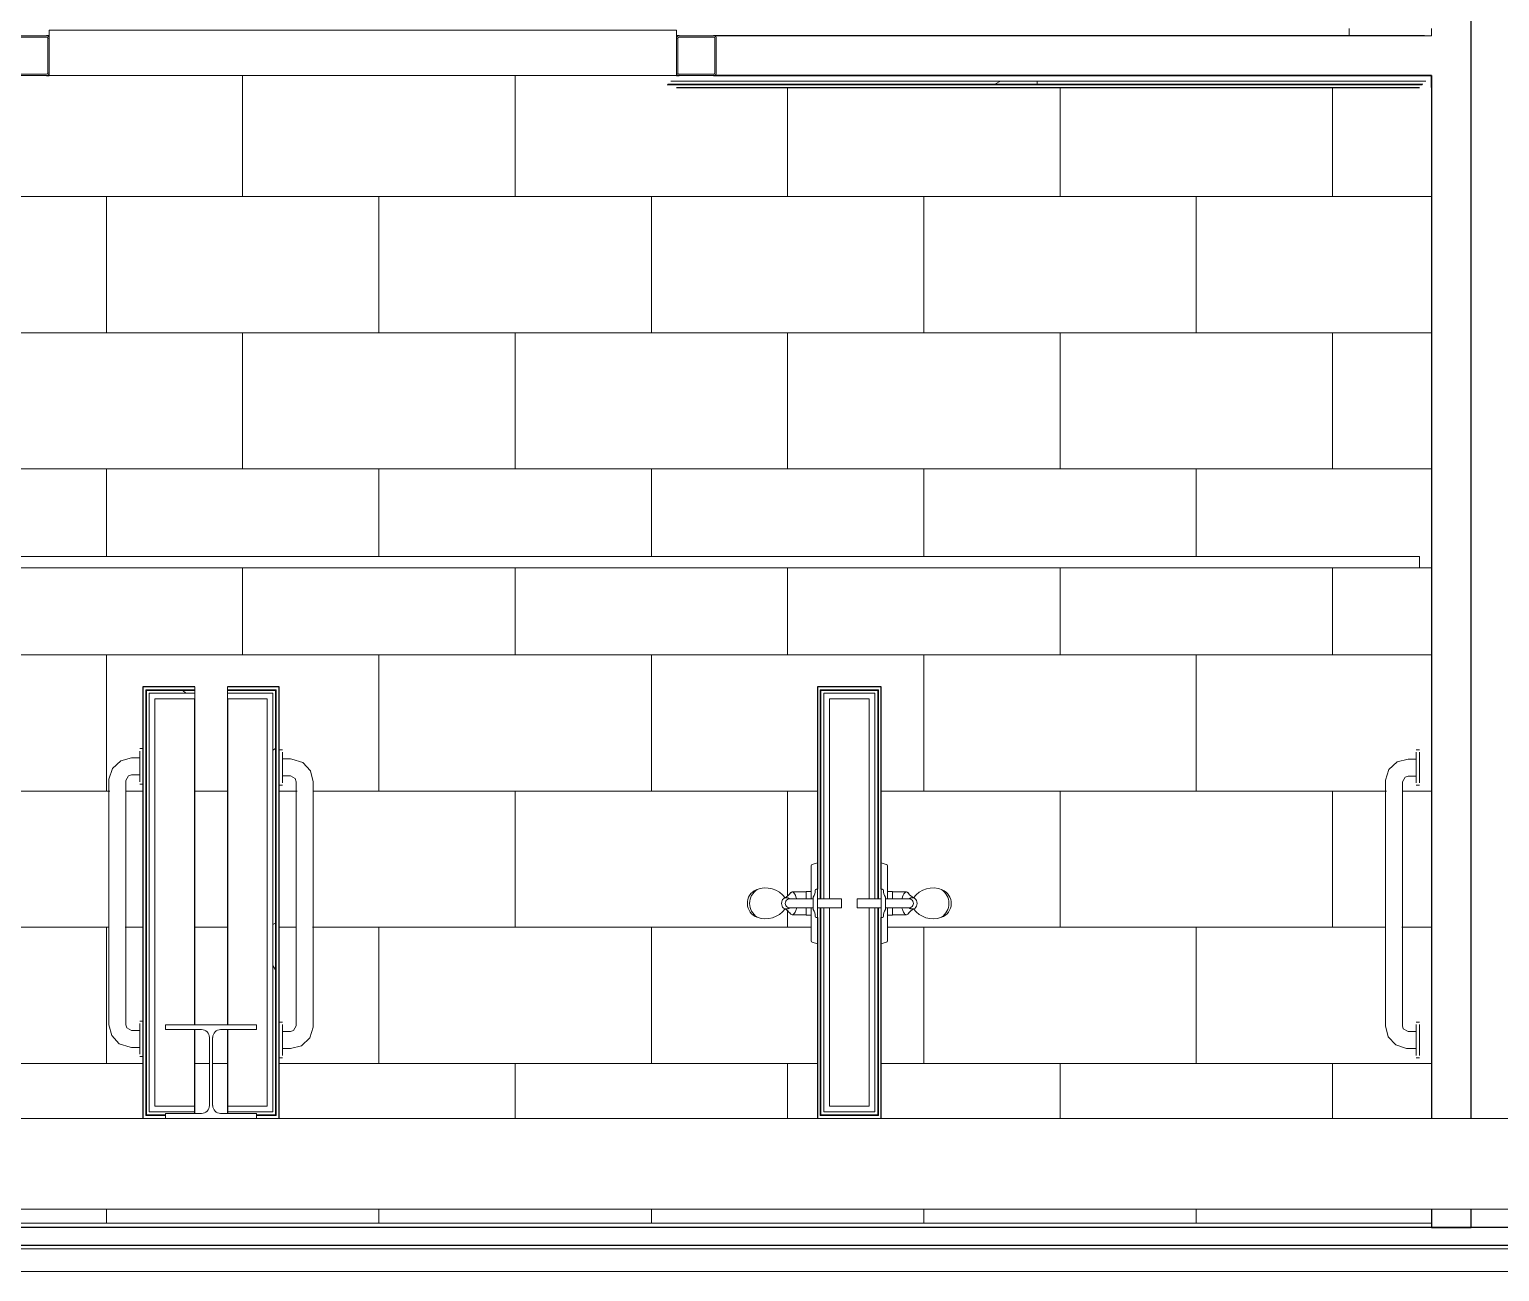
# Model space of a CAD drawing. Header units: inches. Extents: x 20001 to 27263, y -26025 to -18997.
# Drawn here: x 25385.9 to 25515.4, y -22800.8 to -22691.4 of the extents above; entities that cross this region are included whole.
import ezdxf

# ---------------------------------------------------------------- set-up
doc = ezdxf.new("R2010")
doc.units = ezdxf.units.IN
doc.header["$MEASUREMENT"] = 0
for name, color, linetype, lineweight in [('A-FLOR', 192, 'Continuous', 13), ('A-FLOR-PATT', 8, 'Continuous', 13), ('A-GENM', 13, 'Continuous', 13), ('A-WALL', 113, 'Continuous', 13), ('A-WALL-PATT', 111, 'Continuous', 25), ('I-WALL', 2, 'Continuous', 13), ('L-SITE-WALL', 31, 'Continuous', 13), ('P-SANR-FIXT', 6, 'Continuous', 13), ('Q-SPCQ', 91, 'Continuous', 13), ('S-BEAM', 12, 'Continuous', 13), ('S-COLS', 52, 'Continuous', 13)]:
    doc.layers.add(name, color=color, linetype=linetype, lineweight=lineweight)
pattern_1 = [(296.565, (38.4, 23.04), (0.00014, 153.59998), [17.173, -326.287]), (33.69, (46.08, 7.68), (0.0002, 153.6001), [27.691, -526.122]), (33.69, (199.68, 7.68), (0.0002, 153.6001), [27.691, -526.122]), (33.69, (353.28, 7.68), (0.0002, 153.6001), [27.691, -526.122]), (116.565, (69.12, 23.04), (0.00014, 153.59998), [17.173, -326.287]), (213.69, (61.44, 38.4), (0.0002, 153.6001), [27.691, -526.122]), (213.69, (215.04, 38.4), (0.0002, 153.6001), [27.691, -526.122]), (213.69, (368.64, 38.4), (0.0002, 153.6001), [27.691, -526.122]), (26.565, (99.84, 23.04), (0.00014, 153.6), [34.346, -309.114]), (26.565, (253.44, 23.04), (0.00014, 153.6), [34.346, -309.114]), (270, (130.56, 38.4), (153.6, 9e-15), [15.36, -138.24]), (225, (130.56, 23.04), (-1e-14, 153.60056), [21.722, -195.501]), (135, (115.2, 7.68), (1e-14, 153.60056), [21.722, -195.501]), (288.435, (69.12, 69.12), (0.00018, 153.600364), [24.286, -461.44]), (18.435, (76.8, 46.08), (0.0002, 153.60036), [24.286, -461.44]), (18.435, (230.4, 46.08), (0.0002, 153.60036), [24.286, -461.44]), (18.435, (384, 46.08), (0.0002, 153.60036), [24.286, -461.44]), (135, (99.84, 53.76), (1e-14, 153.60056), [21.722, -195.501]), (180, (84.48, 69.12), (-2e-14, -153.6), [15.36, -138.24]), (251.565, (30.72, 107.52), (-0.00018, 153.600364), [24.286, -461.44]), (315, (23.04, 84.48), (-1e-14, 153.60056), [21.722, -195.501]), (71.565, (38.4, 69.12), (-0.00018, 153.600364), [24.286, -461.44]), (135, (46.08, 92.16), (1e-14, 153.60056), [21.722, -195.501]), (225, (92.16, 107.52), (-1e-14, 153.60056), [21.722, -195.501]), (123.69, (76.8, 92.16), (0.00018, 153.6001), [27.691, -526.122]), (123.69, (230.4, 92.16), (0.00018, 153.6001), [27.691, -526.122]), (26.565, (61.44, 115.2), (0.00014, 153.6), [17.173, -326.287]), (26.565, (215.04, 115.2), (0.00014, 153.6), [17.173, -326.287]), (315, (76.8, 122.88), (-1e-14, 153.60056), [21.722, -195.501]), (213.69, (145.92, 145.92), (0.0002, 153.6001), [27.691, -526.122]), (213.69, (299.52, 145.92), (0.0002, 153.6001), [27.691, -526.122]), (213.69, (453.12, 145.92), (0.0002, 153.6001), [27.691, -526.122]), (296.565, (122.88, 130.56), (0.00014, 153.59998), [17.173, -326.287]), (45, (130.56, 115.2), (1e-14, 153.60056), [21.722, -195.501]), (90, (145.92, 130.56), (-153.6, 9e-15), [15.36, -138.24]), (213.69, (76.8, 153.6), (0.0002, 153.6001), [27.691, -526.122]), (213.69, (230.4, 153.6), (0.0002, 153.6001), [27.691, -526.122]), (213.69, (384, 153.6), (0.0002, 153.6001), [27.691, -526.122]), (315, (53.76, 138.24), (-1e-14, 153.60056), [10.861, -206.362]), (26.565, (61.44, 130.56), (0.00014, 153.6), [17.173, -326.287]), (26.565, (215.04, 130.56), (0.00014, 153.6), [17.173, -326.287]), (90, (76.8, 138.24), (-153.6, 9e-15), [15.36, -138.24]), (333.435, (15.36, 145.92), (-0.00014, 153.6), [17.173, -326.287]), (333.435, (168.96, 145.92), (-0.00014, 153.6), [17.173, -326.287]), (243.435, (30.72, 138.24), (-0.00014, 153.59998), [17.173, -326.287]), (161.565, (23.04, 122.88), (-0.0002, 153.60036), [24.286, -461.44]), (161.565, (176.64, 122.88), (-0.0002, 153.60036), [24.286, -461.44]), (161.565, (330.24, 122.88), (-0.0002, 153.60036), [24.286, -461.44]), (45, (0, 130.56), (1e-14, 153.60056), [21.722, -195.501]), (26.565, (7.68, 0), (0.00014, 153.6), [17.173, -326.287]), (26.565, (161.28, 0), (0.00014, 153.6), [17.173, -326.287]), (116.565, (23.04, 7.68), (0.00014, 153.59998), [17.173, -326.287]), (206.565, (15.36, 23.04), (0.00014, 153.6), [17.173, -326.287]), (206.565, (168.96, 23.04), (0.00014, 153.6), [17.173, -326.287]), (296.565, (0, 15.36), (0.00014, 153.59998), [17.173, -326.287]), (14.036, (115.2, 69.12), (0.0002, 153.6), [31.665, -601.644]), (14.036, (268.8, 69.12), (0.0002, 153.6), [31.665, -601.644]), (14.036, (422.4, 69.12), (0.0002, 153.6), [31.665, -601.644]), (14.036, (576, 69.12), (0.0002, 153.6), [31.665, -601.644]), (135, (145.92, 76.8), (1e-14, 153.60056), [21.722, -195.501]), (198.435, (130.56, 92.16), (0.0002, 153.60036), [24.286, -461.44]), (198.435, (284.16, 92.16), (0.0002, 153.60036), [24.286, -461.44]), (198.435, (437.76, 92.16), (0.0002, 153.60036), [24.286, -461.44]), (296.565, (107.52, 84.48), (0.00014, 153.59998), [17.173, -326.287]), (333.435, (7.68, 46.08), (-0.00014, 153.6), [17.173, -326.287]), (333.435, (161.28, 46.08), (-0.00014, 153.6), [17.173, -326.287]), (45, (23.04, 38.4), (1e-14, 153.60056), [10.861, -206.362]), (116.565, (30.72, 46.08), (0.00014, 153.59998), [17.173, -326.287]), (225, (23.04, 61.44), (-1e-14, 153.60056), [21.722, -195.501])]

# ---------------------------------------------------------------- blocks, each defined once
blk = doc.blocks.new('817_Grab_Bars - 8170-001240-25748-Site Plan - Phase 1')
at = {"layer": 'Q-SPCQ', "color": 7}
for p, q in [((25395.61, -22755.55), (25394.89, -22755.55)), ((25395.89, -22754.73), (25395.61, -22754.73)), ((25395.61, -22756.3), (25395.61, -22754.94)), ((25395.61, -22757.65), (25395.61, -22756.3)), ((25392.89, -22757.55), (25392.89, -22779.05)), ((25394.39, -22779.05), (25394.39, -22757.55)), ((25394.89, -22757.05), (25395.61, -22757.05)), ((25395.61, -22757.86), (25395.89, -22757.86)), ((25395.89, -22778.73), (25395.61, -22778.73)), ((25395.61, -22780.3), (25395.61, -22778.94)), ((25395.61, -22779.55), (25394.89, -22779.55)), ((25395.61, -22781.65), (25395.61, -22780.3)), ((25394.89, -22781.05), (25395.61, -22781.05)), ((25395.61, -22781.86), (25395.89, -22781.86))]:
    blk.add_line(p, q, dxfattribs=at)
at = {"layer": 'Q-SPCQ', "color": 7, "flags": 128}
for points in [[(25394.89, -22755.55), (25393.93, -22755.79), (25393.2, -22756.47), (25392.89, -22757.41), (25392.89, -22757.55)], [(25394.39, -22757.55), (25394.62, -22757.13), (25394.89, -22757.05)], [(25392.89, -22779.05), (25393.14, -22780.01), (25393.81, -22780.73), (25394.76, -22781.04), (25394.89, -22781.05)], [(25394.89, -22779.55), (25394.47, -22779.32), (25394.39, -22779.05)]]:
    blk.add_lwpolyline(points, dxfattribs=at)
blk = doc.blocks.new('817_Grab_Bars - 8170-001240-V52-Site Plan - Phase 1')
at = {"layer": 'Q-SPCQ', "color": 7}
for p, q in [((25508.05, -22755.65), (25507.33, -22755.65)), ((25508.33, -22754.83), (25508.05, -22754.83)), ((25508.05, -22756.4), (25508.05, -22755.04)), ((25508.33, -22755.04), (25508.33, -22756.4)), ((25508.05, -22757.75), (25508.05, -22756.4)), ((25508.33, -22756.4), (25508.33, -22757.75)), ((25505.33, -22757.65), (25505.33, -22779.15)), ((25506.83, -22779.15), (25506.83, -22757.65)), ((25507.33, -22757.15), (25508.05, -22757.15)), ((25508.05, -22757.96), (25508.33, -22757.96)), ((25508.33, -22778.83), (25508.05, -22778.83)), ((25508.05, -22780.4), (25508.05, -22779.04)), ((25508.33, -22779.04), (25508.33, -22780.4)), ((25508.05, -22779.65), (25507.33, -22779.65)), ((25507.33, -22781.15), (25508.05, -22781.15)), ((25508.05, -22781.75), (25508.05, -22780.4)), ((25508.33, -22780.4), (25508.33, -22781.75)), ((25508.05, -22781.96), (25508.33, -22781.96))]:
    blk.add_line(p, q, dxfattribs=at)
at = {"layer": 'Q-SPCQ', "color": 7, "flags": 128}
for points in [[(25507.33, -22755.65), (25506.37, -22755.89), (25505.64, -22756.57), (25505.33, -22757.51), (25505.33, -22757.65)], [(25506.83, -22757.65), (25507.06, -22757.23), (25507.33, -22757.15)], [(25505.33, -22779.15), (25505.57, -22780.11), (25506.25, -22780.83), (25507.19, -22781.14), (25507.33, -22781.15)], [(25507.33, -22779.65), (25506.91, -22779.42), (25506.83, -22779.15)]]:
    blk.add_lwpolyline(points, dxfattribs=at)
blk = doc.blocks.new('Shower Tile Threshold - Shower Tile Threshold-390141-Site Plan - Phase 1')
at = {"layer": 'A-GENM', "color": 7}
for p, q in [((-43.25, -5.8), (-43.25, -5.5)), ((-43.25, -6), (-43.25, -5.8)), ((-43.25, -6), (12, -6)), ((12, -5.5), (12, -5.8)), ((12, -5.8), (12, -6))]:
    blk.add_line(p, q, dxfattribs=at)
blk = doc.blocks.new('Shower-Unit-Zurn-Z7301-SS-MT-DV2P-HW - Z7301-SS-MT-DV2P-HW-V64-Site Plan - Phase 1')
at = {"layer": 'P-SANR-FIXT', "color": 7}
for p, q in [((0.4, 2.13), (-0.4, 2.13)), ((-0.4, 2.13), (-0.4, 0)), ((0.4, 0), (0.4, 2.13)), ((-0.4, 0), (-1.24, 0)), ((-1.24, 0), (-1.24, -0.1)), ((-0.4, 0), (0.4, 0)), ((1.24, 0), (0.4, 0)), ((1.24, -0.1), (1.24, 0)), ((-3.56, 0), (-3.43, -0.45)), ((-3.31, -0.54), (-1.03, -0.54)), ((-1.03, -0.54), (-0.4, -0.54)), ((-1.03, -0.54), (-1.03, -0.99)), ((-1.03, -0.99), (-1, -0.99)), ((-1, -0.99), (-0.4, -0.99)), ((-1, -0.99), (-1, -2.23)), ((-0.55, -0.38), (-0.4, -0.38)), ((-0.4, -0.38), (-0.4, -2.46)), ((-0.4, -0.38), (0.4, -0.38)), ((0.4, -2.46), (0.4, -0.38)), ((0.4, -0.38), (0.55, -0.38)), ((0.4, -0.54), (1.03, -0.54)), ((0.4, -0.99), (1, -0.99)), ((1, -2.23), (1, -0.99)), ((1, -0.99), (1.03, -0.99)), ((1.03, -0.99), (1.03, -0.54)), ((1.03, -0.54), (3.31, -0.54)), ((3.43, -0.45), (3.56, 0)), ((-0.48, -2.64), (-0.48, -2.84)), ((0.48, -2.84), (0.48, -2.64))]:
    blk.add_line(p, q, dxfattribs=at)
for centre, radius, start, end in [((-3.31, -0.42), 0.125, 196, 270), ((-1.14, -0.1), 0.0945, 180, 270), ((-1.14, -1.21), 1.02, 54.522, 90), ((1.14, -1.21), 1.02, 90, 125.478), ((1.14, -0.1), 0.0945, 270, 360), ((3.31, -0.42), 0.125, 270, 344), ((-0.63, -2.12), 0.388, 197.5027, 230.4973), ((-2.26, -4.09), 2.18, 35.18, 50.4973), ((2.26, -4.09), 2.18, 129.5027, 144.8141), ((0.63, -2.12), 0.388, 309.5027, 342.4973), ((0.79, -4.57), 2.15, 126.1534, 200.0175), ((-0.79, -4.57), 2.15, 337.8261, 53.8466), ((0, -4.86), 1.31, 200.0175, 336.4181), ((0, -4.51), 1.46, 212.9208, 327.0792)]:
    blk.add_arc(centre, radius, start, end, dxfattribs=at)
for centre, major_axis, ratio, start_param, end_param in [((0, -2.46), (-0.4, 0), 0.941821, 0, 3.141593), ((-0.11, -2.15), (-1.11, 0.08), 0.351489, 2.831356, 4.247568), ((0, -2.84), (-0.476, 0), 0.662364, 0, 3.141593)]:
    blk.add_ellipse(centre, major_axis=major_axis, ratio=ratio, start_param=start_param, end_param=end_param, dxfattribs=at)
blk.add_open_spline([(-0.42, -1.83), (-0.46, -1.84), (-0.57, -1.87), (-0.78, -1.95), (-0.96, -2.08), (-1.02, -2.22), (-0.98, -2.3), (-0.94, -2.34)], degree=3, knots=[0.0572746, 0.0572746, 0.0572746, 0.0572746, 0.1428571, 0.2857143, 0.5714286, 0.7857143, 1, 1, 1, 1], dxfattribs=at)
for points in [[(-0.4, -2.46), (-0.42, -2.48), (-0.44, -2.52), (-0.47, -2.58), (-0.48, -2.62), (-0.48, -2.64)], [(0.48, -2.64), (0.48, -2.62), (0.47, -2.58), (0.44, -2.52), (0.42, -2.48), (0.4, -2.46)]]:
    blk.add_open_spline(points, degree=3, dxfattribs=at)
blk = doc.blocks.new('Shower-Unit-Zurn-Z7301-SS-MT-DV2P-HW - Z7301-SS-MT-DV2P-HW-V65-Site Plan - Phase 1')
at = {"layer": 'P-SANR-FIXT', "color": 7}
for p, q in [((-0.48, 2.64), (-0.48, 2.84)), ((0.48, 2.84), (0.48, 2.64)), ((-1, 0.99), (-1, 2.23)), ((-0.4, 0.38), (-0.4, 2.46)), ((0.4, 2.46), (0.4, 0.38)), ((1, 2.23), (1, 0.99)), ((-3.56, 0), (-3.43, 0.45)), ((-3.31, 0.54), (-1.03, 0.54)), ((-1.24, 0), (-1.24, 0.1)), ((-1.03, 0.99), (-1, 0.99)), ((-1.03, 0.54), (-1.03, 0.99)), ((-1.03, 0.54), (-0.4, 0.54)), ((-1, 0.99), (-0.4, 0.99)), ((-0.55, 0.38), (-0.4, 0.38)), ((-0.4, 0.38), (0.4, 0.38)), ((0.4, 0.99), (1, 0.99)), ((0.4, 0.54), (1.03, 0.54)), ((0.4, 0.38), (0.55, 0.38)), ((1, 0.99), (1.03, 0.99)), ((1.03, 0.99), (1.03, 0.54)), ((1.03, 0.54), (3.31, 0.54)), ((1.24, 0.1), (1.24, 0)), ((3.43, 0.45), (3.56, 0)), ((-0.4, 0), (-1.24, 0)), ((-0.4, -2.13), (-0.4, 0)), ((-0.4, 0), (0.4, 0)), ((0.4, 0), (0.4, -2.13)), ((1.24, 0), (0.4, 0)), ((0.4, -2.13), (-0.4, -2.13))]:
    blk.add_line(p, q, dxfattribs=at)
for centre, radius, start, end in [((0.79, 4.57), 2.15, 159.9825, 233.8466), ((0, 4.86), 1.31, 23.5819, 159.9825), ((0, 4.51), 1.46, 32.9208, 147.0792), ((-0.79, 4.57), 2.15, 306.1534, 22.1739), ((-2.26, 4.09), 2.18, 309.5027, 324.82), ((2.26, 4.09), 2.18, 215.1859, 230.4973), ((-0.63, 2.12), 0.388, 129.5027, 162.4973), ((0.63, 2.12), 0.388, 17.5027, 50.4973), ((-3.31, 0.42), 0.125, 90, 164), ((-1.14, 0.1), 0.0945, 90, 180), ((-1.14, 1.21), 1.02, 270, 305.478), ((1.14, 1.21), 1.02, 234.522, 270), ((1.14, 0.1), 0.0945, 0, 90), ((3.31, 0.42), 0.125, 16, 90)]:
    blk.add_arc(centre, radius, start, end, dxfattribs=at)
for centre, major_axis, ratio, start_param, end_param in [((0, 2.84), (0.476, 0), 0.662364, 0, 3.141593), ((0, 2.46), (0.4, 0), 0.941821, 0, 3.141593), ((-0.11, 2.15), (1.11, 0.08), 0.351489, 5.17721, 6.593422)]:
    blk.add_ellipse(centre, major_axis=major_axis, ratio=ratio, start_param=start_param, end_param=end_param, dxfattribs=at)
for points in [[(-0.4, 2.46), (-0.42, 2.48), (-0.44, 2.52), (-0.47, 2.58), (-0.48, 2.62), (-0.48, 2.64)], [(0.48, 2.64), (0.48, 2.62), (0.47, 2.58), (0.44, 2.52), (0.42, 2.48), (0.4, 2.46)]]:
    blk.add_open_spline(points, degree=3, dxfattribs=at)
blk.add_open_spline([(-0.42, 1.83), (-0.46, 1.84), (-0.57, 1.87), (-0.78, 1.95), (-0.96, 2.08), (-1.02, 2.22), (-0.98, 2.3), (-0.94, 2.34)], degree=3, knots=[0.0572746, 0.0572746, 0.0572746, 0.0572746, 0.1428571, 0.2857143, 0.5714286, 0.7857143, 1, 1, 1, 1], dxfattribs=at)
blk = doc.blocks.new('HSS-Hollow Structural Section-Column - HSS3-1_2X3-1_2X1_8-350765-Site Plan - Phase 1')
at = {"layer": 'S-COLS', "color": 50, "lineweight": 15}
for p, q in [((-1.75, 1.518), (-1.75, -1.518)), ((-1.634, -1.518), (-1.634, 1.518)), ((1.518, 1.75), (-1.518, 1.75)), ((-1.518, 1.634), (1.518, 1.634)), ((1.634, 1.518), (1.634, -1.518)), ((1.75, -1.518), (1.75, 1.518)), ((1.518, -1.634), (-1.518, -1.634)), ((-1.518, -1.75), (1.518, -1.75))]:
    blk.add_line(p, q, dxfattribs=at)
for centre, radius, start, end in [((-1.518, 1.518), 0.232, 90, 180), ((-1.518, 1.518), 0.116, 90, 180), ((1.518, 1.518), 0.232, 360, 90), ((1.518, 1.518), 0.116, 0, 90), ((-1.518, -1.518), 0.232, 180, 270), ((-1.518, -1.518), 0.116, 180, 270), ((1.518, -1.518), 0.232, 270, 360), ((1.518, -1.518), 0.116, 270, 360)]:
    blk.add_arc(centre, radius, start, end, dxfattribs=at)
blk = doc.blocks.new('HSS-Hollow Structural Section-Column - HSS3-1_2X3-1_2X1_8-V67-Site Plan - Phase 1')
at = {"layer": 'S-COLS', "color": 50, "lineweight": 15}
for p, q in [((-1.75, 1.518), (-1.75, -1.518)), ((-1.634, -1.518), (-1.634, 1.518)), ((1.518, 1.75), (-1.518, 1.75)), ((-1.518, 1.634), (1.518, 1.634)), ((1.634, 1.518), (1.634, -1.518)), ((1.75, -1.518), (1.75, 1.518)), ((1.518, -1.634), (-1.518, -1.634)), ((-1.518, -1.75), (1.518, -1.75))]:
    blk.add_line(p, q, dxfattribs=at)
for centre, radius, start, end in [((-1.518, 1.518), 0.232, 90, 180), ((-1.518, 1.518), 0.116, 90, 180), ((1.518, 1.518), 0.232, 360, 90), ((1.518, 1.518), 0.116, 0, 90), ((-1.518, -1.518), 0.232, 180, 270), ((-1.518, -1.518), 0.116, 180, 270), ((1.518, -1.518), 0.232, 270, 360), ((1.518, -1.518), 0.116, 270, 360)]:
    blk.add_arc(centre, radius, start, end, dxfattribs=at)
blk = doc.blocks.new('Locker Rooms and Restrooms_rvt-1-Site Plan - Phase 1')
at = {"layer": 'A-FLOR-PATT', "lineweight": 9}
h = blk.add_hatch(dxfattribs=at)
h.set_pattern_fill('FP_30', color=27, style=0, pattern_type=2)
h.set_pattern_definition([(180, (25404.64, -22730.126), (48, -23.996), [48, 0, 0, 0]), (270, (25380.64, -22718.13), (48, 3e-15), [11.998, -11.998]), (270, (25392.64, -22730.126), (48, 3e-15), [11.998, -11.998]), (270, (25368.64, -22730.126), (48, 3e-15), [11.998, -11.998]), (180, (25404.64, -22742.124), (48, -23.996), [48, 0, 0, 0]), (270, (25356.64, -22718.13), (48, 3e-15), [11.998, -11.998])])
h.paths.add_polyline_path([(25509.39, -22738.8), (25509.39, -22695.93), (25508.89, -22695.93), (25508.89, -22696.18), (25508.58, -22696.24), (25508.58, -22696.49), (25442.08, -22696.49), (25442.14, -22696.24), (25442.39, -22696.18), (25442.39, -22695.93), (25442.89, -22695.93), (25442.89, -22695.43), (25307.83, -22695.43), (25307.83, -22738.8), (25308.2, -22738.8), (25308.2, -22737.8), (25508.33, -22737.8), (25508.33, -22738.8)], flags=0)
h = blk.add_hatch(dxfattribs=at)
h.set_pattern_fill('FP_29', color=27, style=0, pattern_type=2)
h.set_pattern_definition([(0, (25404.64, -22758.5), (-48, 23.995), [48, 0, 0, 0]), (90, (25428.64, -22770.497), (-48, 3e-15), [11.997, -11.997]), (90, (25416.64, -22758.5), (-48, 3e-15), [11.997, -11.997]), (90, (25440.64, -22758.5), (-48, 3e-15), [11.997, -11.997]), (0, (25404.64, -22746.502), (-48, 23.995), [48, 0, 0, 0]), (90, (25452.64, -22770.497), (-48, 3e-15), [11.997, -11.997])])
h.paths.add_polyline_path([(25354.76, -22796.55), (25509.39, -22796.55), (25509.39, -22795.3), (25348.52, -22795.3), (25348.52, -22796.55), (25354.66, -22796.55)], flags=0)
h.paths.add_polyline_path([(25393.89, -22780.24), (25394.23, -22780.24), (25394.16, -22780.05), (25393.89, -22780.08)], flags=0)
h.paths.add_polyline_path([(25393.7, -22756.55), (25393.7, -22756.89), (25393.87, -22756.87), (25393.85, -22756.55), (25393.73, -22756.55)], flags=0)
h.paths.add_polyline_path([(25396.14, -22749.29), (25396.2, -22749.6), (25396.2, -22749.54)], flags=0)
h.paths.add_polyline_path([(25409.89, -22756.46), (25409.55, -22756.46), (25409.62, -22756.64), (25409.89, -22756.61)], flags=0)
h.paths.add_polyline_path([(25410.08, -22780.14), (25410.08, -22779.8), (25409.91, -22779.82), (25409.93, -22780.15), (25410.05, -22780.14)], flags=0)
h.paths.add_polyline_path([(25455.55, -22749.29), (25455.62, -22749.6), (25455.61, -22749.54)], flags=0)
h.paths.add_polyline_path([(25344.45, -22749.29), (25344.53, -22749.6), (25344.52, -22749.54)], flags=0)
h.paths.add_polyline_path([(25348.52, -22787.3), (25395.89, -22787.3), (25395.89, -22781.65), (25395.61, -22781.65), (25395.61, -22780.95), (25394.89, -22780.95), (25394.89, -22780.67), (25394.29, -22780.71), (25394.13, -22780.59), (25393.82, -22780.17), (25393.42, -22779.76), (25393.27, -22779.87), (25393.11, -22779.73), (25393.17, -22779.39), (25392.99, -22779.05), (25392.89, -22779.05), (25392.99, -22757.55), (25393.27, -22757.55), (25393.2, -22757.12), (25393.35, -22756.78), (25393.73, -22756.52), (25394.17, -22756.07), (25394.03, -22755.96), (25394.29, -22755.8), (25394.55, -22755.83), (25395.61, -22755.65), (25395.61, -22754.94), (25395.89, -22754.94), (25395.89, -22749.29), (25400.45, -22749.29), (25400.45, -22779.05), (25403.33, -22779.05), (25403.33, -22749.29), (25407.89, -22749.29), (25407.89, -22755.04), (25408.17, -22755.04), (25408.17, -22755.75), (25408.89, -22755.75), (25408.89, -22756.02), (25409.49, -22755.98), (25409.66, -22756.11), (25409.96, -22756.52), (25410.36, -22756.93), (25410.52, -22756.83), (25410.67, -22756.96), (25410.61, -22757.31), (25410.79, -22757.65), (25410.89, -22757.65), (25410.79, -22779.15), (25410.52, -22779.15), (25410.58, -22779.58), (25410.43, -22779.91), (25410.05, -22780.17), (25409.61, -22780.62), (25409.75, -22780.73), (25409.49, -22780.9), (25409.23, -22780.87), (25408.17, -22781.05), (25408.17, -22781.75), (25407.89, -22781.75), (25407.89, -22787.3), (25455.3, -22787.3), (25455.3, -22771.92), (25454.76, -22771.67), (25454.76, -22769.39), (25452.83, -22769.18), (25452.46, -22768.84), (25451.75, -22769.44), (25451.31, -22769.62), (25450.84, -22769.7), (25450.37, -22769.67), (25449.64, -22769.39), (25449.29, -22768.99), (25449.17, -22768.71), (25449.25, -22767.8), (25449.71, -22767.28), (25449.99, -22767.14), (25450.84, -22767), (25451.75, -22767.26), (25452.61, -22767.76), (25453.06, -22767.36), (25454.76, -22767.33), (25454.76, -22765.05), (25455.3, -22764.8), (25455.3, -22749.29), (25460.92, -22749.29), (25460.92, -22764.8), (25461.46, -22765.05), (25461.46, -22767.33), (25463.39, -22767.54), (25463.76, -22767.88), (25464.47, -22767.26), (25465.38, -22767), (25466.31, -22767.16), (25466.8, -22767.53), (25467.06, -22768.09), (25466.93, -22768.99), (25466.51, -22769.45), (25465.85, -22769.67), (25465.38, -22769.7), (25464.91, -22769.62), (25464.24, -22769.3), (25463.87, -22768.96), (25463.74, -22768.84), (25463.15, -22769.35), (25461.46, -22769.39), (25461.46, -22771.67), (25460.92, -22771.92), (25460.92, -22787.3), (25509.39, -22787.3), (25509.39, -22738.8), (25307.83, -22738.8), (25307.83, -22767.42), (25308.2, -22767.33), (25308.2, -22764.8), (25308.74, -22765.05), (25308.83, -22760.73), (25308.58, -22760.73), (25308.58, -22761.11), (25308.2, -22761.11), (25308.2, -22759.61), (25308.58, -22759.61), (25308.58, -22759.98), (25309.7, -22759.92), (25309.7, -22759.63), (25309.57, -22758.86), (25309.7, -22758.86), (25309.79, -22755.37), (25310.95, -22755.37), (25310.95, -22760.08), (25311.39, -22760.11), (25311.44, -22760.11), (25311.49, -22759.98), (25311.71, -22759.92), (25311.82, -22759.87), (25313.05, -22759.75), (25314.96, -22759.88), (25315.79, -22759.49), (25316.25, -22759.43), (25316.96, -22759.04), (25317.73, -22758.98), (25318.52, -22759.42), (25318.77, -22760.03), (25318.77, -22760.69), (25318.52, -22761.3), (25318.4, -22761.45), (25317.73, -22761.74), (25316.96, -22761.68), (25314.41, -22760.73), (25313.05, -22760.97), (25311.82, -22760.85), (25311.39, -22760.73), (25310.95, -22760.73), (25311.04, -22767.88), (25311.89, -22767.11), (25313.59, -22767.16), (25314.08, -22767.53), (25314.34, -22768.09), (25314.21, -22768.99), (25313.79, -22769.45), (25313.13, -22769.67), (25312.66, -22769.7), (25311.7, -22769.55), (25311.7, -22769.41), (25311.15, -22768.96), (25310.95, -22768.9), (25310.87, -22781.62), (25309.7, -22781.62), (25309.7, -22769.35), (25309.53, -22769.35), (25309.33, -22769.53), (25309.33, -22772.86), (25308.58, -22772.86), (25308.58, -22773.11), (25308.2, -22773.11), (25308.2, -22769.3), (25307.83, -22769.39), (25307.83, -22786.55), (25345.27, -22786.55), (25345.27, -22785.74), (25344.52, -22785.74), (25344.45, -22785.49), (25344.2, -22785.49), (25344.2, -22780.03), (25344.03, -22780.03), (25344.03, -22779.04), (25342.79, -22779.04), (25342.79, -22785.12), (25342.54, -22785.37), (25327.5, -22785.37), (25327.5, -22785.49), (25324.9, -22785.49), (25324.9, -22785.37), (25322.69, -22785.34), (25322.09, -22784.87), (25321.95, -22784.37), (25321.9, -22783.99), (25312.08, -22783.91), (25312.08, -22782.74), (25321.95, -22782.74), (25321.95, -22773.01), (25322.24, -22772.31), (25322.69, -22772.05), (25322.95, -22772.01), (25328.1, -22771.93), (25328.38, -22771.58), (25328.4, -22771.42), (25328.43, -22753.11), (25328.69, -22752.66), (25329.39, -22752.37), (25342.54, -22752.37), (25342.79, -22752.62), (25342.79, -22758.58), (25344.03, -22758.58), (25344.03, -22757.59), (25344.2, -22757.59), (25344.2, -22749.29), (25349.83, -22749.29), (25349.83, -22764.8), (25350.37, -22765.05), (25350.37, -22767.33), (25352.29, -22767.54), (25352.66, -22767.88), (25353.37, -22767.26), (25354.28, -22767), (25355.21, -22767.16), (25355.7, -22767.53), (25355.97, -22768.09), (25355.83, -22768.99), (25355.41, -22769.45), (25354.76, -22769.67), (25354.28, -22769.7), (25353.81, -22769.62), (25353.14, -22769.3), (25352.78, -22768.96), (25352.65, -22768.84), (25352.06, -22769.35), (25350.37, -22769.39), (25350.37, -22771.67), (25349.83, -22771.92), (25349.83, -22785.49), (25349.52, -22785.49), (25349.52, -22785.74), (25348.77, -22785.8), (25348.77, -22786.55), (25348.52, -22786.55)], flags=0)
h.paths.add_polyline_path([(25460.67, -22787.3), (25460.61, -22786.99), (25460.61, -22787.05)], flags=0)
h.paths.add_polyline_path([(25455.55, -22787.3), (25455.61, -22787.05), (25455.55, -22787.07)], flags=0)
h.paths.add_polyline_path([(25407.64, -22787.3), (25407.58, -22786.99), (25407.58, -22787.05)], flags=0)
h.paths.add_polyline_path([(25396.14, -22787.3), (25396.2, -22787.05), (25396.14, -22787.07)], flags=0)
h.paths.add_polyline_path([(25403.33, -22786.87), (25403.33, -22779.49), (25402.73, -22779.49), (25402.24, -22779.69), (25402.03, -22780.18), (25402.14, -22786.42), (25402.24, -22786.67), (25402.73, -22786.87)], flags=0)
h.paths.add_polyline_path([(25400.45, -22786.87), (25401.05, -22786.87), (25401.54, -22786.67), (25401.75, -22786.18), (25401.64, -22779.93), (25401.54, -22779.69), (25401.05, -22779.49), (25400.45, -22779.49), (25400.45, -22786.74)], flags=0)
h.paths.add_polyline_path([(25311.04, -22785.49), (25309.9, -22785.49), (25309.9, -22785.24), (25310.6, -22785.24), (25310.66, -22784.24), (25311.81, -22784.24), (25311.81, -22785.24), (25312.5, -22785.24), (25312.5, -22785.49), (25311.07, -22785.49)], flags=0)
h.paths.add_polyline_path([(25311.29, -22783.81), (25311.17, -22783.61), (25311.41, -22783.35), (25311.59, -22783.37), (25311.58, -22783.49), (25311.34, -22783.72), (25311.3, -22783.81)], flags=0)
h.paths.add_polyline_path([(25308.2, -22783.79), (25308.2, -22781.19), (25308.45, -22781.19), (25308.45, -22781.89), (25309.45, -22781.95), (25309.45, -22783.09), (25308.45, -22783.2), (25308.45, -22783.79)], flags=0)
h.paths.add_polyline_path([(25310, -22782.57), (25309.97, -22782.35), (25310.2, -22782.12), (25310.33, -22782.1), (25310.41, -22782.16), (25310.08, -22782.52), (25310.02, -22782.56)], flags=0)
h.paths.add_polyline_path([(25506.33, -22780.34), (25506.67, -22780.34), (25506.6, -22780.15), (25506.33, -22780.18)], flags=0)
h.paths.add_polyline_path([(25506.14, -22756.65), (25506.14, -22756.99), (25506.31, -22756.97), (25506.29, -22756.65), (25506.16, -22756.65)], flags=0)
h.paths.add_polyline_path([(25508.33, -22781.75), (25508.05, -22781.75), (25508.05, -22781.05), (25507.33, -22781.05), (25507.33, -22780.77), (25506.73, -22780.81), (25506.56, -22780.68), (25506.26, -22780.27), (25505.86, -22779.86), (25505.7, -22779.96), (25505.55, -22779.83), (25505.61, -22779.49), (25505.43, -22779.15), (25505.33, -22779.15), (25505.43, -22757.65), (25505.7, -22757.65), (25505.63, -22757.22), (25505.79, -22756.88), (25506.16, -22756.62), (25506.61, -22756.17), (25506.47, -22756.06), (25506.74, -22755.9), (25506.99, -22755.93), (25508.05, -22755.75), (25508.05, -22755.04), (25508.33, -22755.04), (25508.33, -22757.75), (25508.05, -22757.65), (25508.05, -22757.05), (25507.33, -22757.05), (25507.33, -22756.59), (25506.97, -22756.59), (25506.8, -22756.75), (25506.48, -22757.01), (25506.27, -22757.29), (25506.16, -22757.33), (25506.38, -22757.65), (25506.83, -22757.75), (25506.73, -22779.15), (25506.27, -22779.15), (25506.27, -22779.51), (25506.38, -22779.54), (25506.69, -22779.99), (25506.97, -22780.2), (25507.01, -22780.31), (25507.33, -22780.1), (25507.33, -22779.75), (25508.05, -22779.75), (25508.05, -22779.04), (25508.33, -22779.15), (25508.33, -22781.46)], flags=0)
h.paths.add_polyline_path([(25409.21, -22780.31), (25409.42, -22780.04), (25409.74, -22779.78), (25409.95, -22779.51), (25410.05, -22779.47), (25409.84, -22779.15), (25409.39, -22779.04), (25409.49, -22757.65), (25409.95, -22757.65), (25409.95, -22757.29), (25409.84, -22757.25), (25409.52, -22756.8), (25409.25, -22756.59), (25409.21, -22756.48), (25408.89, -22756.69), (25408.89, -22757.05), (25408.17, -22757.05), (25408.17, -22757.75), (25407.89, -22757.75), (25407.89, -22779.04), (25408.17, -22779.15), (25408.17, -22779.75), (25408.89, -22779.75), (25408.89, -22780.2), (25409.19, -22780.3)], flags=0)
h.paths.add_polyline_path([(25394.57, -22780.21), (25394.89, -22780), (25394.89, -22779.65), (25395.61, -22779.65), (25395.61, -22778.94), (25395.89, -22778.94), (25395.89, -22757.65), (25395.61, -22757.55), (25395.61, -22756.95), (25394.89, -22756.95), (25394.89, -22756.49), (25394.53, -22756.49), (25394.36, -22756.65), (25394.04, -22756.91), (25393.83, -22757.19), (25393.73, -22757.23), (25393.94, -22757.55), (25394.39, -22757.65), (25394.29, -22779.05), (25393.83, -22779.05), (25393.83, -22779.41), (25393.94, -22779.44), (25394.26, -22779.89), (25394.53, -22780.1), (25394.56, -22780.19)], flags=0)
h.paths.add_polyline_path([(25344.03, -22778.04), (25344.03, -22777.04), (25344.2, -22777.04), (25344.11, -22760.57), (25344.02, -22760.57), (25344.02, -22759.58), (25342.79, -22759.58), (25342.79, -22764.56), (25343.6, -22765.23), (25344.05, -22766.18), (25344.2, -22767.58), (25344.11, -22771.06), (25343.87, -22772.08), (25343.23, -22772.91), (25342.79, -22773.2), (25342.79, -22778.04)], flags=0)
h.paths.add_polyline_path([(25308.83, -22771.86), (25308.74, -22771.67), (25308.58, -22771.86), (25308.74, -22771.86)], flags=0)
h.paths.add_polyline_path([(25309.53, -22767.36), (25309.7, -22767.36), (25309.7, -22760.73), (25309.33, -22760.85), (25309.33, -22767.19)], flags=0)
h.paths.add_polyline_path([(25310.13, -22753.49), (25310.07, -22753.73), (25309.98, -22753.63), (25310.12, -22753.5)], flags=0)
h.paths.add_polyline_path([(25309.97, -22753.49), (25309.61, -22753.31), (25309.7, -22753.49), (25309.89, -22753.49)], flags=0)
h.paths.add_polyline_path([(25308.2, -22755.79), (25308.2, -22752.14), (25308.48, -22752.14), (25308.48, -22752.84), (25309.2, -22752.94), (25309.2, -22753.12), (25309.67, -22752.96), (25309.85, -22752.95), (25310.19, -22753.09), (25310.19, -22753.22), (25310.13, -22753.36), (25310.12, -22753.49), (25309.97, -22753.49), (25309.79, -22753.72), (25309.45, -22753.77), (25309.45, -22753.89), (25309.45, -22755.09), (25308.45, -22755.09), (25308.45, -22755.79)], flags=0)
h.paths.add_polyline_path([(25310.24, -22754.94), (25309.97, -22754.63), (25309.89, -22754.56), (25310.08, -22754.46), (25310.34, -22754.7), (25310.33, -22754.88)], flags=0)
h.paths.add_polyline_path([(25309.56, -22754.05), (25309.79, -22753.92), (25309.79, -22754.03), (25309.58, -22754.05)], flags=0)
h.paths.add_polyline_path([(25310.62, -22753.49), (25310.41, -22753.4), (25310.51, -22753.32), (25310.58, -22753.43)], flags=0)
h.paths.add_polyline_path([(25309.53, -22753.07), (25309.45, -22752.95), (25309.55, -22753.04)], flags=0)
h.paths.add_polyline_path([(25349.52, -22749.6), (25349.58, -22749.53), (25349.52, -22749.54), (25349.27, -22749.6)], flags=0)
h.paths.add_polyline_path([(25407.33, -22749.6), (25407.64, -22749.53), (25407.58, -22749.54)], flags=0)
h.paths.add_polyline_path([(25460.36, -22749.6), (25460.67, -22749.53), (25460.61, -22749.54)], flags=0)
at = {"layer": 'A-WALL-PATT', "lineweight": 9}
h = blk.add_hatch(dxfattribs=at)
h.set_pattern_fill('FP_28', color=250, style=0, pattern_type=2)
h.set_pattern_definition(pattern_1)
h.paths.add_polyline_path([(25508.64, -22696.18), (25508.89, -22696.18), (25508.89, -22695.93), (25442.39, -22695.93), (25442.39, -22696.18), (25478.27, -22696.18)], flags=0)
h = blk.add_hatch(dxfattribs=at)
h.set_pattern_fill('FP_28', color=250, style=0, pattern_type=2)
h.set_pattern_definition(pattern_1)
h.paths.add_polyline_path([(25397.89, -22787.05), (25397.89, -22786.99), (25396.2, -22787.05)], flags=0)
h.paths.add_polyline_path([(25396.14, -22787.05), (25396.2, -22786.99), (25396.14, -22775.85)], flags=0)
h.paths.add_polyline_path([(25400.45, -22749.6), (25400.45, -22749.54), (25398.1, -22749.6)], flags=0)
h = blk.add_hatch(dxfattribs=at)
h.set_pattern_fill('FP_28', color=250, style=0, pattern_type=2)
h.set_pattern_definition(pattern_1)
h.paths.add_polyline_path([(25396.45, -22786.99), (25397.89, -22786.99), (25397.89, -22786.87), (25400.45, -22786.87), (25400.45, -22786.74), (25396.45, -22786.74), (25396.45, -22749.85), (25400.45, -22749.85), (25400.45, -22749.6), (25396.2, -22749.6), (25396.2, -22786.99)], flags=0)
h = blk.add_hatch(dxfattribs=at)
h.set_pattern_fill('FP_28', color=250, style=0, pattern_type=2)
h.set_pattern_definition(pattern_1)
h.paths.add_polyline_path([(25407.58, -22787.05), (25407.33, -22786.99), (25405.89, -22787.05)], flags=0)
h.paths.add_polyline_path([(25407.33, -22749.6), (25407.58, -22749.54), (25403.33, -22749.6)], flags=0)
h = blk.add_hatch(dxfattribs=at)
h.set_pattern_fill('FP_28', color=250, style=0, pattern_type=2)
h.set_pattern_definition(pattern_1)
h.paths.add_polyline_path([(25405.89, -22786.99), (25407.58, -22786.99), (25407.58, -22749.6), (25403.33, -22749.6), (25403.33, -22749.85), (25407.33, -22749.85), (25407.33, -22786.74), (25403.33, -22786.74), (25403.33, -22786.87), (25405.89, -22786.87)], flags=0)
at = {"layer": 'A-FLOR', "color": 7}
for p, q in [((25442.89, -22695.43), (25387.64, -22695.43)), ((25508.33, -22737.8), (25308.2, -22737.8)), ((25308.2, -22738.8), (25508.33, -22738.8)), ((25508.33, -22738.8), (25508.33, -22737.8)), ((25509.39, -22738.8), (25508.33, -22738.8)), ((25508.33, -22738.8), (25509.39, -22738.8)), ((25348.52, -22796.55), (25509.39, -22796.55))]:
    blk.add_line(p, q, dxfattribs=at)
at = {"layer": 'A-WALL', "color": 250, "lineweight": 9}
for p, q in [((25509.39, -22691.93), (25508.77, -22691.93)), ((25509.39, -22691.3), (25509.39, -22691.93)), ((25442.89, -22695.93), (25442.39, -22695.93)), ((25508.89, -22695.93), (25442.89, -22695.93)), ((25442.14, -22696.24), (25442.08, -22696.24)), ((25442.39, -22696.18), (25442.14, -22696.18)), ((25442.89, -22696.24), (25442.14, -22696.24)), ((25442.89, -22696.18), (25442.39, -22696.18)), ((25508.64, -22696.18), (25442.89, -22696.18)), ((25508.58, -22696.24), (25442.89, -22696.24)), ((25396.2, -22749.54), (25396.14, -22749.54)), ((25396.14, -22749.54), (25396.14, -22787.05)), ((25400.45, -22749.54), (25396.2, -22749.54)), ((25396.45, -22749.6), (25396.2, -22749.6)), ((25396.2, -22749.6), (25396.2, -22786.99)), ((25400.45, -22749.6), (25396.45, -22749.6)), ((25396.95, -22749.85), (25396.45, -22749.85)), ((25396.45, -22749.85), (25396.45, -22786.74)), ((25400.45, -22749.85), (25396.95, -22749.85)), ((25396.95, -22750.35), (25396.95, -22786.24)), ((25400.45, -22750.35), (25396.95, -22750.35)), ((25400.45, -22749.54), (25400.45, -22749.29)), ((25400.45, -22749.6), (25400.45, -22749.54)), ((25400.45, -22749.85), (25400.45, -22749.6)), ((25400.45, -22750.35), (25400.45, -22749.85)), ((25403.33, -22749.29), (25403.33, -22749.54)), ((25407.58, -22749.54), (25403.33, -22749.54)), ((25403.33, -22749.54), (25403.33, -22749.6)), ((25407.33, -22749.6), (25403.33, -22749.6)), ((25403.33, -22749.6), (25403.33, -22749.85)), ((25406.83, -22749.85), (25403.33, -22749.85)), ((25403.33, -22749.85), (25403.33, -22750.35)), ((25406.83, -22750.35), (25403.33, -22750.35)), ((25407.33, -22749.85), (25406.83, -22749.85)), ((25406.83, -22750.35), (25406.83, -22786.24)), ((25407.58, -22749.6), (25407.33, -22749.6)), ((25407.33, -22749.85), (25407.33, -22786.74)), ((25407.64, -22749.54), (25407.58, -22749.54)), ((25407.58, -22749.6), (25407.58, -22786.99)), ((25407.64, -22749.54), (25407.64, -22787.05)), ((25455.61, -22749.54), (25455.55, -22749.54)), ((25455.55, -22749.54), (25455.55, -22767.96)), ((25460.61, -22749.54), (25455.61, -22749.54)), ((25455.86, -22749.6), (25455.61, -22749.6)), ((25455.61, -22749.6), (25455.61, -22767.96)), ((25460.36, -22749.6), (25455.86, -22749.6)), ((25456.36, -22749.85), (25455.86, -22749.85)), ((25455.86, -22749.85), (25455.86, -22767.96)), ((25459.86, -22749.85), (25456.36, -22749.85)), ((25459.86, -22750.35), (25456.36, -22750.35)), ((25456.36, -22750.35), (25456.36, -22767.96)), ((25460.36, -22749.85), (25459.86, -22749.85)), ((25459.86, -22750.35), (25459.86, -22767.96)), ((25460.61, -22749.6), (25460.36, -22749.6)), ((25460.36, -22749.85), (25460.36, -22767.96)), ((25460.67, -22749.54), (25460.61, -22749.54)), ((25460.61, -22749.6), (25460.61, -22767.96)), ((25460.67, -22749.54), (25460.67, -22767.96)), ((25455.55, -22768.76), (25455.55, -22787.05)), ((25455.61, -22768.76), (25455.61, -22786.99)), ((25455.86, -22768.76), (25455.86, -22786.74)), ((25456.36, -22768.76), (25456.36, -22786.24)), ((25459.86, -22768.76), (25459.86, -22786.24)), ((25460.36, -22768.76), (25460.36, -22786.74)), ((25460.61, -22768.76), (25460.61, -22786.99)), ((25460.67, -22768.76), (25460.67, -22787.05)), ((25396.45, -22786.74), (25396.95, -22786.74)), ((25396.95, -22786.24), (25400.45, -22786.24)), ((25396.95, -22786.74), (25400.45, -22786.74)), ((25403.33, -22786.24), (25406.83, -22786.24)), ((25403.33, -22786.74), (25406.83, -22786.74)), ((25406.83, -22786.74), (25407.33, -22786.74)), ((25455.86, -22786.74), (25456.36, -22786.74)), ((25456.36, -22786.24), (25459.86, -22786.24)), ((25456.36, -22786.74), (25459.86, -22786.74)), ((25459.86, -22786.74), (25460.36, -22786.74)), ((25396.14, -22787.05), (25396.2, -22787.05)), ((25396.2, -22786.99), (25396.45, -22786.99)), ((25396.2, -22787.05), (25397.89, -22787.05)), ((25396.45, -22786.99), (25397.89, -22786.99)), ((25405.89, -22786.99), (25407.33, -22786.99)), ((25405.89, -22787.05), (25407.58, -22787.05)), ((25407.33, -22786.99), (25407.58, -22786.99)), ((25407.58, -22787.05), (25407.64, -22787.05)), ((25455.55, -22787.05), (25455.61, -22787.05)), ((25455.61, -22786.99), (25455.86, -22786.99)), ((25455.61, -22787.05), (25460.61, -22787.05)), ((25455.86, -22786.99), (25460.36, -22786.99)), ((25460.36, -22786.99), (25460.61, -22786.99)), ((25460.61, -22787.05), (25460.67, -22787.05))]:
    blk.add_line(p, q, dxfattribs=at)
at = {"layer": 'I-WALL', "color": 10, "lineweight": 25}
for p, q in [((25512.89, -22695.43), (25512.89, -22435.18)), ((25387.64, -22691.93), (25387.41, -22691.93)), ((25387.64, -22692.16), (25387.64, -22691.93)), ((25443.12, -22691.93), (25442.89, -22691.93)), ((25442.89, -22691.93), (25442.89, -22692.16)), ((25508.77, -22691.93), (25446.16, -22691.93)), ((25387.41, -22695.43), (25387.64, -22695.43)), ((25387.64, -22695.43), (25387.64, -22695.2)), ((25442.89, -22695.21), (25442.89, -22695.43)), ((25442.89, -22695.43), (25443.12, -22695.43)), ((25443.12, -22695.43), (25442.89, -22695.43)), ((25446.16, -22695.43), (25508.77, -22695.43)), ((25509.39, -22695.43), (25446.16, -22695.43)), ((25508.77, -22695.43), (25509.39, -22695.43)), ((25509.39, -22695.43), (25509.39, -22787.35)), ((25509.39, -22695.93), (25509.39, -22695.43)), ((25509.39, -22696.49), (25509.39, -22695.93)), ((25512.89, -22787.35), (25512.89, -22695.43)), ((25442.89, -22696.49), (25508.33, -22696.49)), ((25396.14, -22749.29), (25395.89, -22749.29)), ((25395.89, -22749.29), (25395.89, -22787.3)), ((25400.45, -22749.29), (25396.14, -22749.29)), ((25400.45, -22779.05), (25400.45, -22750.35)), ((25407.64, -22749.29), (25403.33, -22749.29)), ((25403.33, -22750.35), (25403.33, -22779.05)), ((25407.89, -22749.29), (25407.64, -22749.29)), ((25407.89, -22787.3), (25407.89, -22749.29)), ((25455.55, -22749.29), (25455.3, -22749.29)), ((25455.3, -22749.29), (25455.3, -22767.12)), ((25460.67, -22749.29), (25455.55, -22749.29)), ((25460.92, -22749.29), (25460.67, -22749.29)), ((25460.92, -22767.12), (25460.92, -22749.29)), ((25455.3, -22769.6), (25455.3, -22787.3)), ((25460.92, -22787.3), (25460.92, -22769.6)), ((25400.45, -22786.24), (25400.45, -22779.49)), ((25403.33, -22779.49), (25403.33, -22786.24)), ((25400.45, -22786.74), (25400.45, -22786.24)), ((25400.45, -22786.87), (25400.45, -22786.74)), ((25403.33, -22786.24), (25403.33, -22786.74)), ((25403.33, -22786.74), (25403.33, -22786.87)), ((25509.39, -22795.28), (25509.39, -22796.91)), ((25512.89, -22796.91), (25512.89, -22795.28)), ((25509.39, -22796.91), (25512.89, -22796.91))]:
    blk.add_line(p, q, dxfattribs=at)
at = {"lineweight": 13}
for name, p in [('HSS-Hollow Structural Section-Column - HSS3-1_2X3-1_2X1_8-350765-Site Plan - Phase 1', (25385.89, -22693.68)), ('HSS-Hollow Structural Section-Column - HSS3-1_2X3-1_2X1_8-V67-Site Plan - Phase 1', (25444.64, -22693.68)), ('817_Grab_Bars - 8170-001240-25748-Site Plan - Phase 1', (0, 0)), ('817_Grab_Bars - 8170-001240-V52-Site Plan - Phase 1', (0, 0))]:
    blk.add_blockref(name, p, dxfattribs=at)
for name, p, rotation in [('Shower Tile Threshold - Shower Tile Threshold-390141-Site Plan - Phase 1', (25399.64, -22697.43), 180), ('817_Grab_Bars - 8170-001240-25748-Site Plan - Phase 1', (50803.78, -45536.69), 180), ('Shower-Unit-Zurn-Z7301-SS-MT-DV2P-HW - Z7301-SS-MT-DV2P-HW-V65-Site Plan - Phase 1', (25455.3, -22768.36), 90.00000000000074), ('Shower-Unit-Zurn-Z7301-SS-MT-DV2P-HW - Z7301-SS-MT-DV2P-HW-V64-Site Plan - Phase 1', (25460.92, -22768.36), 89.99999999999926)]:
    blk.add_blockref(name, p, dxfattribs=dict(at, rotation=rotation))
blk = doc.blocks.new('Struct_Xcel_Sports Complex_rvt-1-Site Plan - Phase 1')
at = {"layer": 'A-FLOR', "color": 7}
blk.add_line((25502.14, -22691.3), (25502.14, -22691.93), dxfattribs=at)
at = {"layer": 'L-SITE-WALL', "color": 7}
blk.add_line((25797.83, -22798.8), (25244.37, -22798.8), dxfattribs=at)
blk = doc.blocks.new('W-Wide Flange-Column - B2_E-V7-Site Plan - Phase 1')
at = {"layer": 'S-COLS', "lineweight": 15}
for p, q in [((-4, 4.13), (-4, 3.69)), ((4, 3.69), (4, 4.13)), ((-4, 3.69), (-0.84, 3.69)), ((-0.14, 3), (-0.14, -3)), ((0.14, -3), (0.14, 3)), ((0.84, 3.69), (4, 3.69)), ((-0.84, -3.69), (-4, -3.69)), ((-4, -3.69), (-4, -4.12)), ((4, -3.69), (0.84, -3.69)), ((4, -4.12), (4, -3.69)), ((-4, -4.12), (4, -4.12))]:
    blk.add_line(p, q, dxfattribs=at)
for centre, start, end in [((-0.84, 3), 0, 90), ((0.84, 3), 90, 180), ((-0.84, -3), 270, 0), ((0.84, -3), 180, 270)]:
    blk.add_arc(centre, 0.691, start, end, dxfattribs=at)
blk = doc.blocks.new('Girt_C - 8_D-1405500-Site Plan - Phase 1')
at = {"layer": 'S-BEAM'}
for p, q in [((25976.39, -22787.3), (24248.39, -22787.3)), ((24248.39, -22795.3), (25976.39, -22795.3))]:
    blk.add_line(p, q, dxfattribs=at)

msp = doc.modelspace()

# ---------------------------------------------------------------- linework, layer by layer
at = {"layer": 'A-WALL', "lineweight": 25}
for p, q in [((25683.7652, -22796.9055), (25348.8277, -22796.9055)), ((25348.8277, -22798.4803), (25683.7652, -22798.4803))]:
    msp.add_line(p, q, dxfattribs=at)
at = {"layer": 'L-SITE-WALL'}
for p, q in [((25244.3665, -22798.8028), (25797.8277, -22798.8028)), ((26286.8902, -22800.8028), (25244.3872, -22800.8028))]:
    msp.add_line(p, q, dxfattribs=at)

# ---------------------------------------------------------------- block references
at = {"lineweight": 5}
for name in ['Struct_Xcel_Sports Complex_rvt-1-Site Plan - Phase 1', 'Locker Rooms and Restrooms_rvt-1-Site Plan - Phase 1']:
    msp.add_blockref(name, (0, 0), dxfattribs=at)
at = {"layer": 'S-BEAM'}
msp.add_blockref('Girt_C - 8_D-1405500-Site Plan - Phase 1', (0, 0), dxfattribs=at)
at = {"layer": 'S-COLS', "rotation": 180}
msp.add_blockref('W-Wide Flange-Column - B2_E-V7-Site Plan - Phase 1', (25401.8902, -22783.1778), dxfattribs=at)

doc.saveas('drawing.dxf')
